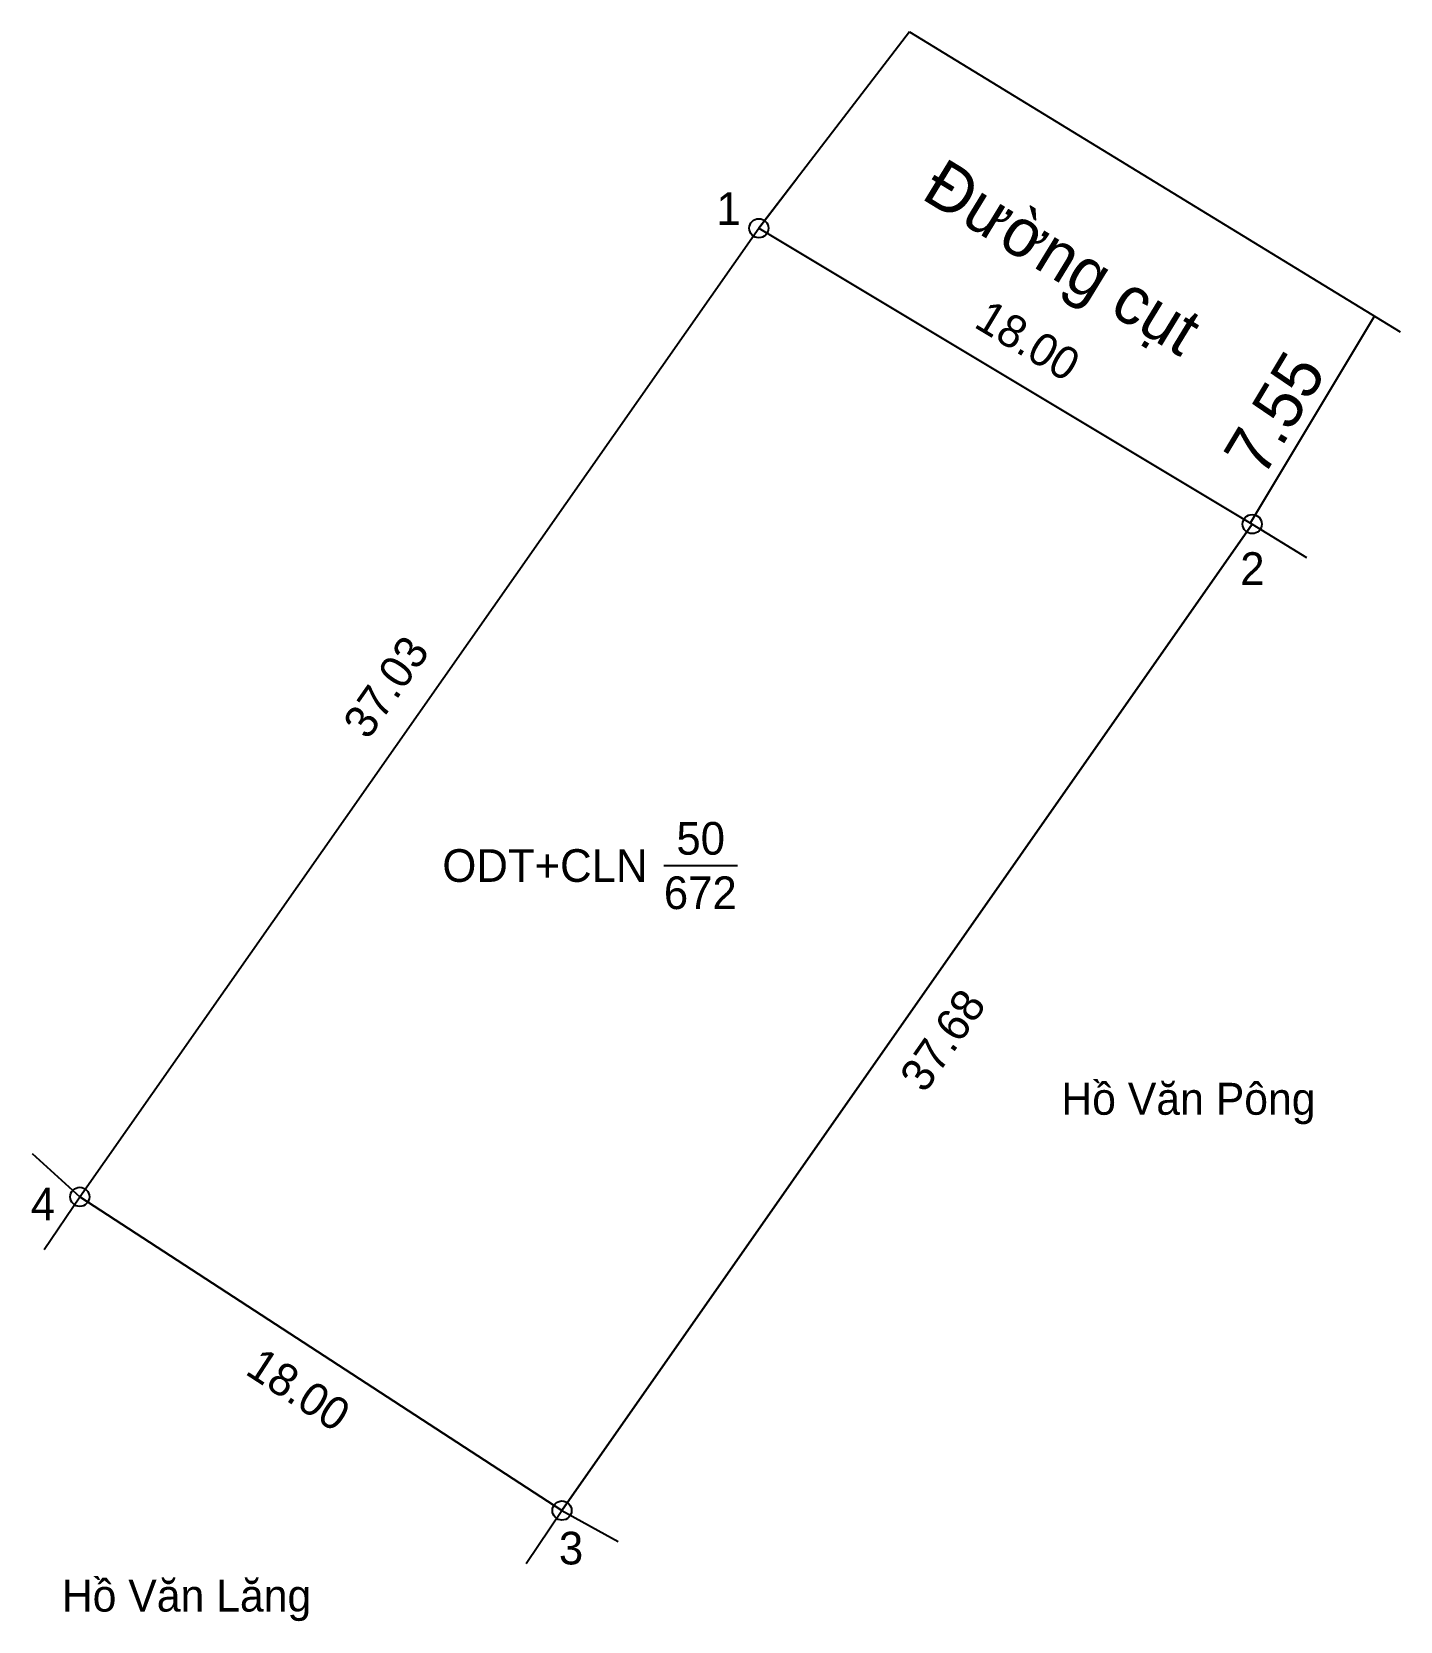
# Model space of a CAD drawing. Extents: x 535692.8 to 535735.7, y 1839230.9 to 1839280.7.
import ezdxf

# ---------------------------------------------------------------- set-up
doc = ezdxf.new("R2010")
doc.units = 0
for name, color, linetype in [('CanhThua', 7, 'Continuous'), ('ChieuDaiCanhThua', 7, 'Continuous'), ('Level 1', 7, 'Continuous'), ('Level 10', 7, 'Continuous'), ('Level 16', 7, 'Continuous'), ('MocDinhThua', 7, 'Continuous'), ('NhanDiaChinhThua', 7, 'Continuous'), ('SoHieuDinhThua', 7, 'Continuous')]:
    doc.layers.add(name, color=color, linetype=linetype)

msp = doc.modelspace()

# ---------------------------------------------------------------- linework, layer by layer
at = {"layer": 'CanhThua'}
for p, q in [((535694.34, 1839244.23), (535715.59, 1839274.55)), ((535715.59, 1839274.55), (535731.03, 1839265.29)), ((535731.03, 1839265.29), (535709.43, 1839234.41)), ((535709.43, 1839234.41), (535694.34, 1839244.23))]:
    msp.add_line(p, q, dxfattribs=at)
at = {"layer": 'Level 10'}
for p, q in [((535720.3, 1839280.7), (535715.59, 1839274.55)), ((535720.3, 1839280.7), (535735.66, 1839271.31)), ((535715.59, 1839274.55), (535716.814, 1839276.148)), ((535694.34, 1839244.23), (535715.59, 1839274.55)), ((535715.59, 1839274.55), (535731.03, 1839265.29)), ((535730.973, 1839265.324), (535734.857, 1839271.801)), ((535709.43, 1839234.41), (535731.03, 1839265.29)), ((535731.03, 1839265.29), (535732.724, 1839264.243)), ((535692.848, 1839245.586), (535694.34, 1839244.23)), ((535693.221, 1839242.577), (535694.34, 1839244.23)), ((535694.34, 1839244.23), (535709.43, 1839234.41)), ((535708.309, 1839232.753), (535709.43, 1839234.41)), ((535709.43, 1839234.41), (535711.191, 1839233.438))]:
    msp.add_line(p, q, dxfattribs=at)
at = {"layer": 'MocDinhThua'}
for centre in [(535715.59, 1839274.55), (535731.03, 1839265.29), (535694.34, 1839244.23), (535709.43, 1839234.41)]:
    msp.add_circle(centre, 0.3, dxfattribs=at)
at = {"layer": 'NhanDiaChinhThua'}
msp.add_line((535712.617, 1839254.601), (535714.924, 1839254.601), dxfattribs=at)

# ---------------------------------------------------------------- texts
at = {"layer": 'ChieuDaiCanhThua'}
for s, rotation, p in [('18.00', 329.0472, (535722.281, 1839271.478)), ('37.03', 54.975, (535703.358, 1839258.503)), ('37.68', 55.0279, (535720.779, 1839247.444)), ('18.00', 326.9454, (535699.477, 1839238.705))]:
    msp.add_text(s, height=1.0223, rotation=rotation, dxfattribs=at).set_placement(p)
at = {"layer": 'Level 1'}
for s, rotation, p in [('Đường cụt', 328.5614, (535720.628, 1839275.503)), ('7.55', 59.0472, (535731.365, 1839266.708))]:
    msp.add_text(s, height=1.5, rotation=rotation, dxfattribs=at).set_placement(p)
at = {"layer": 'Level 16'}
for s, p in [('Hồ Văn Pông', (535725.056, 1839246.8)), ('Hồ Văn Lăng', (535693.777, 1839231.248))]:
    msp.add_text(s, height=1.00002, dxfattribs=at).set_placement(p)
at = {"layer": 'NhanDiaChinhThua'}
for s, p in [('50', (535713.01, 1839254.942)), ('ODT+CLN', (535705.686, 1839254.09)), ('672', (535712.617, 1839253.238))]:
    msp.add_text(s, height=1.0223, dxfattribs=at).set_placement(p)
at = {"layer": 'SoHieuDinhThua'}
for s, p in [('1', (535714.265, 1839274.655)), ('2', (535730.655, 1839263.386)), ('4', (535692.807, 1839243.491)), ('3', (535709.333, 1839232.723))]:
    msp.add_text(s, height=1.022, dxfattribs=at).set_placement(p)

doc.saveas('drawing.dxf')
